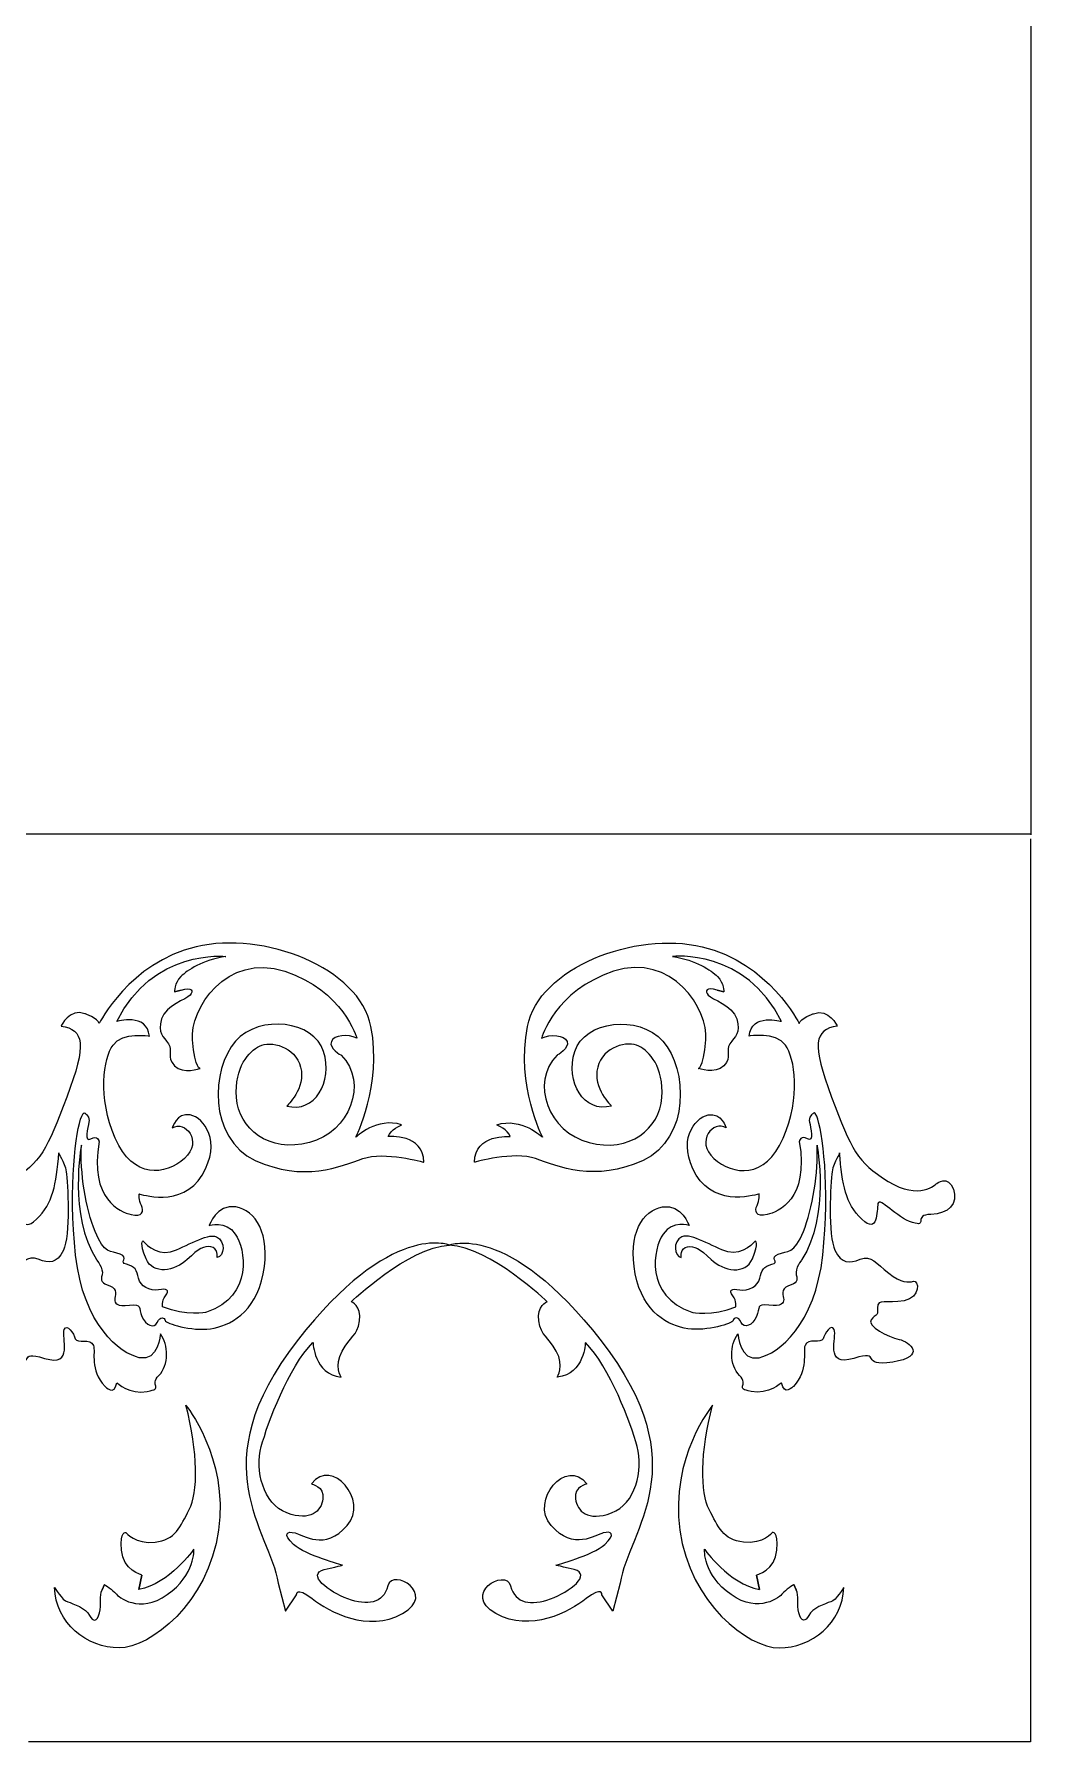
# Model space of a CAD drawing. Header units: millimetres. Extents: x -361 to 361, y -251 to 251.
# Drawn here: x 231 to 361, y -222.8 to 0 of the extents above; entities that cross this region are included whole.
import ezdxf

# ---------------------------------------------------------------- set-up
doc = ezdxf.new("R2010")
doc.units = ezdxf.units.MM
doc.header["$MEASUREMENT"] = 0
doc.layers.add('layer 1', color=7, linetype='Continuous')

msp = doc.modelspace()

# ---------------------------------------------------------------- linework, layer by layer
at = {"layer": 'layer 1', "lineweight": 9}
for points, knots in [([(361.0407, 132.8463), (361.0407, 132.8463), (361.0407, 15.05), (361.0407, 15.05), (361.0407, 15.05), (361.0407, 15.05), (361.0487, 13.3537), (361.0487, 13.3537), (361.0487, 13.3537), (361.0487, 13.3537), (361.0487, -104.4463), (361.0487, -104.4463)], [0, 0, 0, 0, 0.25, 0.25, 0.25, 0.25, 0.5, 0.5, 0.5, 0.5, 1, 1, 1, 1]), ([(249.3611, -124.9494), (249.3611, -124.9494), (250.2214, -124.7368), (250.2214, -124.7368), (250.2214, -124.7368), (250.2214, -124.7368), (249.3611, -124.9494), (249.3611, -124.9494)], [0, 0, 0, 0, 0.33333333, 0.33333333, 0.33333333, 0.33333333, 1, 1, 1, 1]), ([(320.9978, -124.9494), (320.9978, -124.9494), (320.1375, -124.7368), (320.1375, -124.7368), (320.1375, -124.7368), (320.1375, -124.7368), (320.9978, -124.9494), (320.9978, -124.9494)], [0, 0, 0, 0, 0.33333333, 0.33333333, 0.33333333, 0.33333333, 1, 1, 1, 1]), ([(237.2426, -141.1412), (237.2426, -141.1412), (237.2426, -141.1412), (237.2426, -141.1412), (237.2426, -141.1412), (237.2426, -141.1412), (237.2426, -141.1412), (237.2426, -141.1412)], [0, 0, 0, 0, 0.33333333, 0.33333333, 0.33333333, 0.33333333, 1, 1, 1, 1]), ([(333.1163, -141.1412), (333.1163, -141.1412), (333.1163, -141.1412), (333.1163, -141.1412), (333.1163, -141.1412), (333.1163, -141.1412), (333.1163, -141.1412), (333.1163, -141.1412)], [0, 0, 0, 0, 0.33333333, 0.33333333, 0.33333333, 0.33333333, 1, 1, 1, 1]), ([(237.2003, -144.9515), (237.2003, -144.9515), (237.2003, -144.9515), (237.2003, -144.9515), (237.2003, -144.9515), (237.2003, -144.9515), (237.2003, -144.9515), (237.2003, -144.9515)], [0, 0, 0, 0, 0.33333333, 0.33333333, 0.33333333, 0.33333333, 1, 1, 1, 1]), ([(333.1587, -144.9515), (333.1587, -144.9515), (333.1587, -144.9515), (333.1587, -144.9515), (333.1587, -144.9515), (333.1587, -144.9515), (333.1587, -144.9515), (333.1587, -144.9515)], [0, 0, 0, 0, 0.33333333, 0.33333333, 0.33333333, 0.33333333, 1, 1, 1, 1]), ([(245.2259, -157.4398), (245.2259, -157.4398), (245.2259, -157.4398), (245.2259, -157.4398), (245.2259, -157.4398), (245.2259, -157.4398), (245.2259, -157.4398), (245.2259, -157.4398)], [0, 0, 0, 0, 0.33333333, 0.33333333, 0.33333333, 0.33333333, 1, 1, 1, 1]), ([(285.1795, -157.9798), (285.1795, -157.9798), (285.1795, -157.9798), (285.1795, -157.9798), (285.1795, -157.9798), (285.1795, -157.9798), (285.1795, -157.9798), (285.1795, -157.9798)], [0, 0, 0, 0, 0.33333333, 0.33333333, 0.33333333, 0.33333333, 1, 1, 1, 1]), ([(285.1795, -157.9798), (285.1795, -157.9798), (285.1795, -157.9798), (285.1795, -157.9798), (285.1795, -157.9798), (285.1795, -157.9798), (285.1795, -157.9798), (285.1795, -157.9798)], [0, 0, 0, 0, 0.33333333, 0.33333333, 0.33333333, 0.33333333, 1, 1, 1, 1]), ([(325.133, -157.4398), (325.133, -157.4398), (325.133, -157.4398), (325.133, -157.4398), (325.133, -157.4398), (325.133, -157.4398), (325.133, -157.4398), (325.133, -157.4398)], [0, 0, 0, 0, 0.33333333, 0.33333333, 0.33333333, 0.33333333, 1, 1, 1, 1]), ([(250.8217, -178.865), (250.8217, -178.865), (250.8217, -178.865), (250.8217, -178.865), (250.8217, -178.865), (250.8217, -178.865), (250.8217, -178.865), (250.8217, -178.865)], [0, 0, 0, 0, 0.33333333, 0.33333333, 0.33333333, 0.33333333, 1, 1, 1, 1]), ([(319.5372, -178.865), (319.5372, -178.865), (319.5372, -178.865), (319.5372, -178.865), (319.5372, -178.865), (319.5372, -178.865), (319.5372, -178.865), (319.5372, -178.865)], [0, 0, 0, 0, 0.33333333, 0.33333333, 0.33333333, 0.33333333, 1, 1, 1, 1]), ([(239.9316, -202.9733), (239.9316, -202.9733), (240.2288, -202.2775), (240.2288, -202.2775), (240.2288, -202.2775), (240.2288, -202.2775), (239.9316, -202.9733), (239.9316, -202.9733)], [0, 0, 0, 0, 0.33333333, 0.33333333, 0.33333333, 0.33333333, 1, 1, 1, 1]), ([(244.7076, -202.9232), (244.7076, -202.9232), (245.1028, -201.0352), (245.1028, -201.0352), (245.1028, -201.0352), (245.1028, -201.0352), (244.7076, -202.9232), (244.7076, -202.9232)], [0, 0, 0, 0, 0.33333333, 0.33333333, 0.33333333, 0.33333333, 1, 1, 1, 1]), ([(325.6513, -202.9232), (325.6513, -202.9232), (325.2562, -201.0352), (325.2562, -201.0352), (325.2562, -201.0352), (325.2562, -201.0352), (325.6513, -202.9232), (325.6513, -202.9232)], [0, 0, 0, 0, 0.33333333, 0.33333333, 0.33333333, 0.33333333, 1, 1, 1, 1]), ([(330.4274, -202.9733), (330.4274, -202.9733), (330.1302, -202.2775), (330.1302, -202.2775), (330.1302, -202.2775), (330.1302, -202.2775), (330.4274, -202.9733), (330.4274, -202.9733)], [0, 0, 0, 0, 0.33333333, 0.33333333, 0.33333333, 0.33333333, 1, 1, 1, 1])]:
    msp.add_open_spline(points, degree=3, knots=knots, dxfattribs=at)
for points in [[(360.9879, -104.3857), (360.9879, -104.3857), (14.6846, -104.3857), (14.6846, -104.3857)], [(360.9946, -104.9888), (360.9946, -104.9888), (360.9946, -222.7888), (360.9946, -222.7888)], [(274.9775, -129.4851), (273.4978, -121.7782), (260.9403, -116.9733), (252.1851, -119.0582)], [(295.3814, -129.4851), (296.8611, -121.7782), (309.4186, -116.9733), (318.1739, -119.0582)], [(252.1851, -119.0582), (243.4298, -121.1432), (239.5333, -129.0706), (239.5333, -129.0706)], [(241.8223, -128.7998), (246.4721, -119.3013), (256.057, -120.3193), (256.057, -120.3193)], [(251.6958, -131.2233), (251.3219, -127.2461), (256.0928, -119.774), (263.733, -122.2643)], [(318.6632, -131.2233), (319.037, -127.2461), (314.2661, -119.774), (306.626, -122.2643)], [(328.5366, -128.7998), (323.8868, -119.3013), (314.3019, -120.3193), (314.3019, -120.3193)], [(318.1739, -119.0582), (326.9291, -121.1432), (330.8256, -129.0706), (330.8256, -129.0706)], [(256.057, -120.3193), (252.9342, -120.8118), (251.0373, -122.1033), (250.1732, -122.9521)], [(263.733, -122.2643), (271.3726, -124.7544), (273.1361, -130.9866), (273.1361, -130.9866)], [(306.626, -122.2643), (298.9863, -124.7544), (297.2228, -130.9866), (297.2228, -130.9866)], [(314.3019, -120.3193), (317.4247, -120.8118), (319.3216, -122.1033), (320.1857, -122.9521)], [(250.1732, -122.9521), (249.3092, -123.8004), (249.3611, -124.9494), (249.3611, -124.9494)], [(250.2214, -124.7368), (251.6832, -124.2423), (251.8548, -124.8422), (251.3786, -125.3792)], [(320.1375, -124.7368), (318.6758, -124.2423), (318.5042, -124.8422), (318.9804, -125.3792)], [(320.1857, -122.9521), (321.0497, -123.8004), (320.9978, -124.9494), (320.9978, -124.9494)], [(251.3786, -125.3792), (250.9024, -125.9162), (248.2686, -126.6506), (247.6674, -128.4829)], [(318.9804, -125.3792), (319.4566, -125.9162), (322.0903, -126.6506), (322.6916, -128.4829)], [(237.66, -127.7938), (235.6485, -127.0327), (234.5709, -129.4025), (234.5709, -129.4025)], [(239.5333, -129.0706), (239.3894, -128.3674), (237.66, -127.7938), (237.66, -127.7938)], [(246.0726, -130.7141), (245.7868, -127.6466), (241.8223, -128.7998), (241.8223, -128.7998)], [(247.6674, -128.4829), (247.0656, -130.3155), (247.9405, -130.771), (248.5733, -131.7164)], [(268.7983, -132.7043), (267.5417, -128.7127), (260.4722, -127.8153), (257.2977, -131.3946)], [(301.5606, -132.7043), (302.8172, -128.7127), (309.8867, -127.8153), (313.0612, -131.3946)], [(322.6916, -128.4829), (323.2934, -130.3155), (322.4185, -130.771), (321.7856, -131.7164)], [(324.2863, -130.7141), (324.5722, -127.6466), (328.5366, -128.7998), (328.5366, -128.7998)], [(330.8256, -129.0706), (330.9695, -128.3674), (332.6989, -127.7938), (332.6989, -127.7938)], [(332.6989, -127.7938), (334.7105, -127.0327), (335.788, -129.4025), (335.788, -129.4025)], [(234.5709, -129.4025), (237.5477, -129.8683), (237.9311, -131.7429), (235.2969, -138.6798)], [(241.3298, -131.8802), (242.5794, -130.1104), (246.0726, -130.7141), (246.0726, -130.7141)], [(252.6976, -134.9257), (252.6976, -134.9257), (252.0701, -135.2006), (251.6958, -131.2233)], [(257.2977, -131.3946), (254.1234, -134.9749), (253.6849, -144.051), (259.8906, -146.9318)], [(260.454, -132.0193), (261.8678, -131.2904), (265.0988, -132.0458), (265.8051, -134.7824)], [(269.8071, -131.4238), (269.4545, -132.3263), (271.1002, -133.2104), (271.1002, -133.2104)], [(273.1361, -130.9866), (271.9513, -130.4476), (270.1592, -130.5212), (269.8071, -131.4238)], [(272.996, -143.9078), (272.996, -143.9078), (276.457, -137.1924), (274.9775, -129.4851)], [(297.3629, -143.9078), (297.3629, -143.9078), (293.9019, -137.1924), (295.3814, -129.4851)], [(297.2228, -130.9866), (298.4076, -130.4476), (300.1997, -130.5212), (300.5518, -131.4238)], [(300.5518, -131.4238), (300.9044, -132.3263), (299.2587, -133.2104), (299.2587, -133.2104)], [(309.9049, -132.0193), (308.4912, -131.2904), (305.2602, -132.0458), (304.5539, -134.7824)], [(313.0612, -131.3946), (316.2355, -134.9749), (316.674, -144.051), (310.4683, -146.9318)], [(317.6613, -134.9257), (317.6613, -134.9257), (318.2889, -135.2006), (318.6632, -131.2233)], [(329.0292, -131.8802), (327.7796, -130.1104), (324.2863, -130.7141), (324.2863, -130.7141)], [(335.788, -129.4025), (332.8112, -129.8683), (332.4278, -131.7429), (335.062, -138.6798)], [(241.6182, -144.0306), (239.2954, -138.6455), (240.0801, -133.65), (241.3298, -131.8802)], [(248.5733, -131.7164), (249.2064, -132.661), (248.2337, -133.3973), (249.3557, -134.5841)], [(257.4346, -138.7422), (257.1913, -134.6892), (259.0408, -132.7478), (260.454, -132.0193)], [(264.0073, -139.8382), (267.6241, -140.8073), (270.055, -136.696), (268.7983, -132.7043)], [(271.1002, -133.2104), (274.6732, -136.8257), (272.1773, -143.2464), (266.9377, -144.6112)], [(299.2587, -133.2104), (295.6858, -136.8257), (298.1816, -143.2464), (303.4213, -144.6112)], [(306.3517, -139.8382), (302.7348, -140.8073), (300.304, -136.696), (301.5606, -132.7043)], [(312.9243, -138.7422), (313.1676, -134.6892), (311.3181, -132.7478), (309.9049, -132.0193)], [(321.7856, -131.7164), (321.1526, -132.661), (322.1252, -133.3973), (321.0032, -134.5841)], [(328.7407, -144.0306), (331.0635, -138.6455), (330.2788, -133.65), (329.0292, -131.8802)], [(249.3557, -134.5841), (250.4773, -135.7708), (252.6976, -134.9257), (252.6976, -134.9257)], [(265.8051, -134.7824), (266.5117, -137.5194), (264.0073, -139.8382), (264.0073, -139.8382)], [(304.5539, -134.7824), (303.8472, -137.5194), (306.3517, -139.8382), (306.3517, -139.8382)], [(321.0032, -134.5841), (319.8817, -135.7708), (317.6613, -134.9257), (317.6613, -134.9257)], [(235.2969, -138.6798), (232.6628, -145.6168), (232.0407, -147.1117), (227.9235, -149.6634)], [(266.9377, -144.6112), (261.6984, -145.9766), (257.6775, -142.7946), (257.4346, -138.7422)], [(303.4213, -144.6112), (308.6606, -145.9766), (312.6814, -142.7946), (312.9243, -138.7422)], [(335.062, -138.6798), (337.6961, -145.6168), (338.3182, -147.1117), (342.4354, -149.6634)], [(236.4551, -159.2965), (235.4843, -150.2518), (236.4783, -143.0965), (237.2426, -141.1412)], [(237.2426, -141.1412), (237.4959, -140.4936), (237.715, -140.8252), (237.715, -140.8252)], [(238.1892, -141.9492), (238.0093, -142.6205), (237.5727, -144.6636), (238.4382, -144.1206)], [(237.715, -140.8252), (237.715, -140.8252), (238.3692, -141.2774), (238.1892, -141.9492)], [(251.4019, -141.0033), (249.6173, -140.6359), (249.0634, -142.7029), (249.0634, -142.7029)], [(249.0634, -142.7029), (250.6913, -141.5883), (253.1347, -144.4584), (250.6572, -146.6746)], [(252.9572, -148.8412), (255.5741, -144.4474), (253.1866, -141.3707), (251.4019, -141.0033)], [(278.9662, -142.2951), (275.8177, -141.23), (272.996, -143.9078), (272.996, -143.9078)], [(277.2275, -143.8232), (277.4768, -142.893), (278.9662, -142.2951), (278.9662, -142.2951)], [(291.3927, -142.2951), (294.5412, -141.23), (297.3629, -143.9078), (297.3629, -143.9078)], [(293.1314, -143.8232), (292.8822, -142.893), (291.3927, -142.2951), (291.3927, -142.2951)], [(317.4017, -148.8412), (314.7848, -144.4474), (317.1723, -141.3707), (318.957, -141.0033)], [(321.2955, -142.7029), (319.6676, -141.5883), (317.2243, -144.4584), (319.7017, -146.6746)], [(318.957, -141.0033), (320.7417, -140.6359), (321.2955, -142.7029), (321.2955, -142.7029)], [(332.1697, -141.9492), (332.3496, -142.6205), (332.7863, -144.6636), (331.9208, -144.1206)], [(332.644, -140.8252), (332.644, -140.8252), (331.9897, -141.2774), (332.1697, -141.9492)], [(333.1163, -141.1412), (332.863, -140.4936), (332.644, -140.8252), (332.644, -140.8252)], [(333.9038, -159.2965), (334.8746, -150.2518), (333.8806, -143.0965), (333.1163, -141.1412)], [(239.5096, -144.4626), (238.2393, -152.0972), (242.2621, -153.6182), (243.7091, -154.006)], [(238.4382, -144.1206), (239.3038, -143.5771), (239.5096, -144.4626), (239.5096, -144.4626)], [(250.6572, -146.6746), (248.1803, -148.8905), (243.9413, -149.4168), (241.6182, -144.0306)], [(281.8685, -147.1714), (281.8798, -143.4086), (277.2275, -143.8232), (277.2275, -143.8232)], [(288.4905, -147.1714), (288.4792, -143.4086), (293.1314, -143.8232), (293.1314, -143.8232)], [(319.7017, -146.6746), (322.1786, -148.8905), (326.4177, -149.4168), (328.7407, -144.0306)], [(330.8493, -144.4626), (332.1196, -152.0972), (328.0968, -153.6182), (326.6499, -154.006)], [(331.9208, -144.1206), (331.0551, -143.5771), (330.8493, -144.4626), (330.8493, -144.4626)], [(231.3607, -154.6083), (233.5409, -152.5344), (233.8922, -150.1179), (234.2745, -145.9374)], [(234.2745, -145.9374), (234.1002, -146.038), (235.0178, -147.0227), (235.237, -148.4102)], [(237.2003, -144.9515), (237.2003, -144.9515), (235.4707, -154.1618), (239.181, -159.8815)], [(238.9831, -156.2091), (237.7871, -153.2312), (237.0031, -148.4428), (237.2003, -144.9515)], [(259.8906, -146.9318), (266.0967, -149.8132), (271.0891, -147.7175), (273.9088, -146.7006)], [(273.9088, -146.7006), (276.7285, -145.6838), (281.8685, -147.1714), (281.8685, -147.1714)], [(296.4502, -146.7006), (293.6305, -145.6838), (288.4905, -147.1714), (288.4905, -147.1714)], [(310.4683, -146.9318), (304.2623, -149.8132), (299.2699, -147.7175), (296.4502, -146.7006)], [(333.1587, -144.9515), (333.1587, -144.9515), (334.8882, -154.1618), (331.178, -159.8815)], [(331.3759, -156.2091), (332.5718, -153.2312), (333.3559, -148.4428), (333.1587, -144.9515)], [(336.0844, -145.9374), (336.2587, -146.038), (335.3412, -147.0227), (335.122, -148.4102)], [(338.9982, -154.6083), (336.818, -152.5344), (336.4668, -150.1179), (336.0844, -145.9374)], [(235.237, -148.4102), (235.4555, -149.798), (235.787, -156.8273), (234.8565, -158.6461)], [(244.7668, -151.2985), (244.7668, -151.2985), (250.3399, -153.2349), (252.9572, -148.8412)], [(325.5921, -151.2985), (325.5921, -151.2985), (320.019, -153.2349), (317.4017, -148.8412)], [(335.122, -148.4102), (334.9034, -149.798), (334.572, -156.8273), (335.5024, -158.6461)], [(348.7211, -149.9731), (348.7211, -149.9731), (350.2854, -148.7795), (350.9391, -150.6714)], [(245.0269, -152.8083), (244.6486, -152.153), (244.7668, -151.2985), (244.7668, -151.2985)], [(325.332, -152.8083), (325.7103, -152.153), (325.5921, -151.2985), (325.5921, -151.2985)], [(342.4354, -149.6634), (346.5532, -152.2155), (348.7211, -149.9731), (348.7211, -149.9731)], [(350.9391, -150.6714), (351.5943, -152.5629), (350.3363, -153.9341), (347.9845, -153.9733)], [(229.2499, -152.5661), (229.4418, -153.5037), (229.1798, -156.683), (231.3607, -154.6083)], [(243.7091, -154.006), (245.156, -154.3937), (245.4052, -153.4635), (245.0269, -152.8083)], [(257.3417, -153.0064), (254.7879, -152.6173), (253.8936, -155.4051), (253.8936, -155.4051)], [(260.9151, -161.7174), (261.9365, -156.5267), (259.896, -153.3951), (257.3417, -153.0064)], [(309.4439, -161.7174), (308.4224, -156.5267), (310.4629, -153.3951), (313.0173, -153.0064)], [(313.0173, -153.0064), (315.571, -152.6173), (316.4654, -155.4051), (316.4654, -155.4051)], [(326.6499, -154.006), (325.2029, -154.3937), (324.9537, -153.4635), (325.332, -152.8083)], [(341.109, -152.5661), (340.9172, -153.5037), (341.1791, -156.683), (338.9982, -154.6083)], [(345.6153, -155.0512), (343.5284, -154.429), (341.301, -151.629), (341.109, -152.5661)], [(253.8936, -155.4051), (253.8936, -155.4051), (255.998, -154.7139), (257.2824, -156.5347)], [(285.1795, -157.9798), (285.1795, -157.9798), (277.5426, -154.7892), (265.3666, -170.4671)], [(285.1795, -157.9798), (285.1795, -157.9798), (292.8164, -154.7892), (304.9923, -170.4671)], [(316.4654, -155.4051), (316.4654, -155.4051), (314.361, -154.7139), (313.0765, -156.5347)], [(347.9845, -153.9733), (345.6319, -154.0132), (347.7007, -155.6733), (345.6153, -155.0512)], [(242.256, -159.1537), (241.0527, -158.6839), (240.1788, -159.188), (238.9831, -156.2091)], [(245.6362, -159.7642), (244.7387, -157.6045), (245.2259, -157.4398), (245.2259, -157.4398)], [(245.2259, -157.4398), (245.2259, -157.4398), (246.8356, -159.4219), (248.8355, -158.8496)], [(248.8355, -158.8496), (250.8343, -158.2774), (253.5658, -156.3513), (254.8194, -156.9088)], [(254.1061, -158.1943), (253.1731, -158.0921), (252.5803, -158.3759), (250.9986, -159.8718)], [(257.2824, -156.5347), (258.5669, -158.3555), (259.7585, -164.657), (253.5121, -166.7485)], [(254.8194, -156.9088), (256.0735, -157.4663), (255.8321, -159.4687), (254.913, -159.5919)], [(272.3818, -165.3697), (272.3818, -165.3697), (279.8633, -158.2535), (285.1795, -157.9798)], [(297.9771, -165.3697), (297.9771, -165.3697), (290.4957, -158.2535), (285.1795, -157.9798)], [(313.0765, -156.5347), (311.792, -158.3555), (310.6004, -164.657), (316.8468, -166.7485)], [(315.5395, -156.9088), (314.2855, -157.4663), (314.5268, -159.4687), (315.446, -159.5919)], [(321.5235, -158.8496), (319.5246, -158.2774), (316.7931, -156.3513), (315.5395, -156.9088)], [(316.2529, -158.1943), (317.1859, -158.0921), (317.7787, -158.3759), (319.3604, -159.8718)], [(325.133, -157.4398), (325.133, -157.4398), (323.5234, -159.4219), (321.5235, -158.8496)], [(324.7228, -159.7642), (325.6202, -157.6045), (325.133, -157.4398), (325.133, -157.4398)], [(328.1029, -159.1537), (329.3063, -158.6839), (330.1802, -159.188), (331.3759, -156.2091)], [(231.5838, -159.8367), (230.1051, -159.2926), (229.5338, -160.321), (227.8505, -161.6423)], [(234.8565, -158.6461), (233.9262, -160.4644), (233.0634, -160.3811), (231.5838, -159.8367)], [(244.7593, -172.6719), (242.2421, -172.1448), (237.4272, -168.344), (236.4551, -159.2965)], [(239.181, -159.8815), (239.181, -159.8815), (240.1304, -161.0221), (239.9089, -161.8489)], [(243.0808, -160.4829), (242.0287, -160.2752), (243.4593, -159.624), (242.256, -159.1537)], [(250.9986, -159.8718), (249.4153, -161.3677), (246.5343, -161.925), (245.6362, -159.7642)], [(254.913, -159.5919), (254.913, -159.5919), (255.0385, -158.2967), (254.1061, -158.1943)], [(315.446, -159.5919), (315.446, -159.5919), (315.3205, -158.2967), (316.2529, -158.1943)], [(319.3604, -159.8718), (320.9436, -161.3677), (323.8247, -161.925), (324.7228, -159.7642)], [(325.5996, -172.6719), (328.1169, -172.1448), (332.9318, -168.344), (333.9038, -159.2965)], [(327.2782, -160.4829), (328.3302, -160.2752), (326.8996, -159.624), (328.1029, -159.1537)], [(331.178, -159.8815), (331.178, -159.8815), (330.2285, -161.0221), (330.4501, -161.8489)], [(335.5024, -158.6461), (336.4327, -160.4644), (337.2955, -160.3811), (338.7752, -159.8367)], [(338.7752, -159.8367), (340.2539, -159.2926), (340.8252, -160.321), (342.5085, -161.6423)], [(239.9089, -161.8489), (239.6873, -162.6757), (239.8397, -162.9376), (240.9231, -163.3016)], [(244.6592, -162.3083), (244.4858, -161.302), (244.1327, -160.6911), (243.0808, -160.4829)], [(247.2806, -163.8237), (246.1866, -164.0473), (244.8321, -163.315), (244.6592, -162.3083)], [(254.0472, -168.8857), (256.5101, -168.5121), (259.8933, -166.9075), (260.9151, -161.7174)], [(316.3118, -168.8857), (313.8489, -168.5121), (310.4657, -166.9075), (309.4439, -161.7174)], [(323.0783, -163.8237), (324.1723, -164.0473), (325.5269, -163.315), (325.6997, -162.3083)], [(325.6997, -162.3083), (325.8731, -161.302), (326.2262, -160.6911), (327.2782, -160.4829)], [(330.4501, -161.8489), (330.6716, -162.6757), (330.5192, -162.9376), (329.4359, -163.3016)], [(342.5085, -161.6423), (344.1916, -162.9631), (345.0545, -162.8798), (345.7438, -162.6951)], [(345.7438, -162.6951), (346.4326, -162.5105), (346.7478, -164.7883), (344.5059, -165.2417)], [(240.9231, -163.3016), (242.0063, -163.666), (241.5924, -164.6628), (241.5505, -165.0942)], [(248.1849, -164.5828), (248.7511, -163.8483), (248.3741, -163.5999), (247.2806, -163.8237)], [(247.7972, -166.0297), (247.7972, -166.0297), (247.6183, -165.3171), (248.1849, -164.5828)], [(322.174, -164.5828), (321.6078, -163.8483), (321.9848, -163.5999), (323.0783, -163.8237)], [(322.5617, -166.0297), (322.5617, -166.0297), (322.7407, -165.3171), (322.174, -164.5828)], [(329.4359, -163.3016), (328.3526, -163.666), (328.7666, -164.6628), (328.8085, -165.0942)], [(344.5059, -165.2417), (342.2651, -165.6948), (341.0043, -164.8507), (341.0617, -166.1646)], [(241.5505, -165.0942), (241.5085, -165.526), (241.8111, -166.0502), (243.4923, -165.8365)], [(243.4923, -165.8365), (245.1746, -165.6227), (244.595, -166.132), (245.0938, -167.2992)], [(253.5121, -166.7485), (253.5121, -166.7485), (250.924, -167.3106), (247.7972, -166.0297)], [(273.4816, -167.8798), (273.8012, -165.8603), (272.3818, -165.3697), (272.3818, -165.3697)], [(296.8774, -167.8798), (296.5578, -165.8603), (297.9771, -165.3697), (297.9771, -165.3697)], [(316.8468, -166.7485), (316.8468, -166.7485), (319.4349, -167.3106), (322.5617, -166.0297)], [(326.8666, -165.8365), (325.1843, -165.6227), (325.7639, -166.132), (325.2652, -167.2992)], [(328.8085, -165.0942), (328.8505, -165.526), (328.5479, -166.0502), (326.8666, -165.8365)], [(341.0617, -166.1646), (341.1176, -167.4789), (340.8135, -166.8957), (340.2225, -167.7187)], [(232.4048, -172.7569), (236.2952, -173.9472), (234.5629, -169.9388), (234.9593, -169.011)], [(234.9593, -169.011), (235.3552, -168.0835), (236.2128, -169.5689), (236.4098, -170.2121)], [(245.0938, -167.2992), (245.5933, -168.4671), (246.728, -168.9185), (247.1054, -168.0597)], [(247.1054, -168.0597), (247.4838, -167.2013), (248.0849, -167.4365), (248.1311, -167.8178)], [(248.1311, -167.8178), (248.1758, -168.1992), (251.584, -169.2603), (254.0472, -168.8857)], [(271.2094, -171.8121), (272.2799, -169.884), (273.1621, -169.8989), (273.4816, -167.8798)], [(299.1495, -171.8121), (298.079, -169.884), (297.1968, -169.8989), (296.8774, -167.8798)], [(322.2278, -167.8178), (322.1832, -168.1992), (318.7749, -169.2603), (316.3118, -168.8857)], [(323.2535, -168.0597), (322.8751, -167.2013), (322.274, -167.4365), (322.2278, -167.8178)], [(325.2652, -167.2992), (324.7656, -168.4671), (323.631, -168.9185), (323.2535, -168.0597)], [(335.3996, -169.011), (335.0037, -168.0835), (334.1462, -169.5689), (333.9491, -170.2121)], [(337.9541, -172.7569), (334.0637, -173.9472), (335.7961, -169.9388), (335.3996, -169.011)], [(340.2225, -167.7187), (339.6306, -168.5419), (342.4581, -169.9992), (343.8646, -170.2875)], [(236.4098, -170.2121), (236.6064, -170.8553), (238.4363, -170.0905), (238.7651, -171.0653)], [(238.7651, -171.0653), (239.095, -172.0394), (238.2292, -174.1707), (240.2848, -176.4191)], [(247.511, -169.5688), (247.511, -169.5688), (247.2767, -173.1986), (244.7593, -172.6719)], [(247.3164, -174.9811), (248.6365, -173.6366), (248.6113, -170.9714), (247.511, -169.5688)], [(265.3666, -170.4671), (252.6592, -186.8293), (261.7854, -195.1309), (262.8798, -202.0699)], [(260.6707, -184.2738), (261.5013, -181.1737), (264.2186, -173.9267), (267.4136, -170.6843)], [(267.4136, -170.6843), (267.4136, -170.6843), (267.5259, -174.8124), (271.0744, -175.2099)], [(302.9454, -170.6843), (302.9454, -170.6843), (302.833, -174.8124), (299.2845, -175.2099)], [(309.6883, -184.2738), (308.8576, -181.1737), (306.1404, -173.9267), (302.9454, -170.6843)], [(304.9923, -170.4671), (317.6997, -186.8293), (308.5736, -195.1309), (307.4791, -202.0699)], [(323.0425, -174.9811), (321.7224, -173.6366), (321.7476, -170.9714), (322.8479, -169.5688)], [(322.8479, -169.5688), (322.8479, -169.5688), (323.0822, -173.1986), (325.5996, -172.6719)], [(331.5939, -171.0653), (331.2639, -172.0394), (332.1297, -174.1707), (330.0742, -176.4191)], [(333.9491, -170.2121), (333.7525, -170.8553), (331.9226, -170.0905), (331.5939, -171.0653)], [(343.8646, -170.2875), (345.271, -170.5753), (347.5019, -172.5618), (343.0324, -173.2427)], [(227.3265, -173.2427), (231.7966, -173.9232), (228.5148, -171.5672), (232.4048, -172.7569)], [(271.0744, -175.2099), (271.0744, -175.2099), (270.1387, -173.7412), (271.2094, -171.8121)], [(299.2845, -175.2099), (299.2845, -175.2099), (300.2203, -173.7412), (299.1495, -171.8121)], [(343.0324, -173.2427), (338.5624, -173.9232), (341.8442, -171.5672), (337.9541, -172.7569)], [(240.2848, -176.4191), (240.2848, -176.4191), (241.5414, -177.7899), (241.8152, -175.9435)], [(241.8152, -175.9435), (241.8152, -175.9435), (243.5365, -177.5125), (245.7922, -177.0833)], [(245.7922, -177.0833), (248.0489, -176.6545), (245.9963, -176.3255), (247.3164, -174.9811)], [(324.5667, -177.0833), (322.31, -176.6545), (324.3626, -176.3255), (323.0425, -174.9811)], [(328.5438, -175.9435), (328.5438, -175.9435), (326.8224, -177.5125), (324.5667, -177.0833)], [(330.0742, -176.4191), (330.0742, -176.4191), (328.8175, -177.7899), (328.5438, -175.9435)], [(250.8217, -178.865), (250.8217, -178.865), (256.4162, -185.6806), (255.0886, -195.1825)], [(251.2668, -192.4964), (252.4204, -190.2577), (252.4819, -185.0694), (250.8217, -178.865)], [(319.5372, -178.865), (319.5372, -178.865), (313.9427, -185.6806), (315.2703, -195.1825)], [(319.0922, -192.4964), (317.9385, -190.2577), (317.877, -185.0694), (319.5372, -178.865)], [(264.0027, -192.9201), (260.8818, -191.7521), (259.8399, -187.3743), (260.6707, -184.2738)], [(306.3562, -192.9201), (309.4771, -191.7521), (310.5191, -187.3743), (309.6883, -184.2738)], [(271.8639, -194.5835), (274.7488, -191.2584), (269.8349, -185.6216), (267.2324, -189.1331)], [(298.495, -194.5835), (295.6102, -191.2584), (300.5241, -185.6216), (303.1265, -189.1331)], [(267.2324, -189.1331), (267.2324, -189.1331), (268.9137, -189.4728), (268.705, -191.0785)], [(303.1265, -189.1331), (303.1265, -189.1331), (301.4452, -189.4728), (301.6539, -191.0785)], [(268.705, -191.0785), (268.4962, -192.6846), (267.1231, -194.0886), (264.0027, -192.9201)], [(301.6539, -191.0785), (301.8627, -192.6846), (303.2359, -194.0886), (306.3562, -192.9201)], [(246.8097, -196.7299), (249.4356, -196.4366), (250.1131, -194.735), (251.2668, -192.4964)], [(323.5492, -196.7299), (320.9234, -196.4366), (320.2459, -194.735), (319.0922, -192.4964)], [(255.0886, -195.1825), (253.761, -204.685), (246.2144, -210.5271), (242.1139, -210.5361)], [(242.4325, -197.772), (242.2426, -195.1733), (243.0417, -195.4982), (243.0417, -195.4982)], [(243.0417, -195.4982), (243.0417, -195.4982), (244.184, -197.0228), (246.8097, -196.7299)], [(264.8935, -197.0353), (263.3857, -195.6344), (264.0409, -195.2561), (265.0745, -195.533)], [(265.0745, -195.533), (266.108, -195.8099), (268.9791, -197.9085), (271.8639, -194.5835)], [(305.2845, -195.533), (304.251, -195.8099), (301.3798, -197.9085), (298.495, -194.5835)], [(305.4655, -197.0353), (306.9732, -195.6344), (306.318, -195.2561), (305.2845, -195.533)], [(315.2703, -195.1825), (316.598, -204.685), (324.1446, -210.5271), (328.245, -210.5361)], [(327.3172, -195.4982), (327.3172, -195.4982), (326.1749, -197.0228), (323.5492, -196.7299)], [(327.9265, -197.772), (328.1164, -195.1733), (327.3172, -195.4982), (327.3172, -195.4982)], [(245.1028, -201.0352), (245.1028, -201.0352), (242.6228, -200.3707), (242.4325, -197.772)], [(251.8809, -197.6456), (251.8809, -197.6456), (248.6641, -202.2115), (244.7076, -202.9232)], [(248.4071, -203.5822), (252.0838, -201.0226), (251.8809, -197.6456), (251.8809, -197.6456)], [(271.2583, -199.7377), (271.2583, -199.7377), (266.4012, -198.4363), (264.8935, -197.0353)], [(299.1007, -199.7377), (299.1007, -199.7377), (303.9577, -198.4363), (305.4655, -197.0353)], [(321.9518, -203.5822), (318.2752, -201.0226), (318.478, -197.6456), (318.478, -197.6456)], [(318.478, -197.6456), (318.478, -197.6456), (321.6948, -202.2115), (325.6513, -202.9232)], [(325.2562, -201.0352), (325.2562, -201.0352), (327.7361, -200.3707), (327.9265, -197.772)], [(271.963, -204.1354), (269.4346, -203.2363), (266.5154, -200.9038), (268.8872, -200.3204)], [(268.8872, -200.3204), (271.2583, -199.7377), (271.2583, -199.7377), (271.2583, -199.7377)], [(279.0933, -206.0459), (283.6521, -203.5017), (277.8189, -200.0556), (277.1821, -202.4322)], [(291.2656, -206.0459), (286.7069, -203.5017), (292.5401, -200.0556), (293.1769, -202.4322)], [(298.3959, -204.1354), (300.9243, -203.2363), (303.8435, -200.9038), (301.4717, -200.3204)], [(301.4717, -200.3204), (299.1007, -199.7377), (299.1007, -199.7377), (299.1007, -199.7377)], [(242.1139, -210.5361), (238.0135, -210.5452), (233.7854, -207.3076), (233.7082, -202.635)], [(233.7082, -202.635), (233.7082, -202.635), (234.6918, -204.3386), (235.4152, -204.5324)], [(240.2288, -202.2775), (240.2288, -202.2775), (241.3582, -203.0232), (241.6881, -203.4439)], [(262.8798, -202.0699), (262.8798, -202.0699), (263.8222, -205.7193), (263.8222, -205.7193)], [(265.2765, -203.5988), (265.2765, -203.5988), (265.1147, -202.4106), (267.3176, -204.1091)], [(277.1821, -202.4322), (276.5453, -204.8088), (274.491, -205.0343), (271.963, -204.1354)], [(293.1769, -202.4322), (293.8137, -204.8088), (295.868, -205.0343), (298.3959, -204.1354)], [(305.0824, -203.5988), (305.0824, -203.5988), (305.2442, -202.4106), (303.0413, -204.1091)], [(307.4791, -202.0699), (307.4791, -202.0699), (306.5367, -205.7193), (306.5367, -205.7193)], [(328.245, -210.5361), (332.3455, -210.5452), (336.5735, -207.3076), (336.6507, -202.635)], [(330.1302, -202.2775), (330.1302, -202.2775), (329.0007, -203.0232), (328.6709, -203.4439)], [(336.6507, -202.635), (336.6507, -202.635), (335.6672, -204.3386), (334.9437, -204.5324)], [(235.4152, -204.5324), (236.1387, -204.7263), (237.8398, -205.4036), (238.2665, -206.2934)], [(239.5696, -205.9779), (239.8742, -204.841), (239.5033, -203.7447), (239.9316, -202.9733)], [(241.6881, -203.4439), (242.0185, -203.8643), (244.7314, -206.142), (248.4071, -203.5822)], [(263.8222, -205.7193), (263.8222, -205.7193), (265.2765, -203.5988), (265.2765, -203.5988)], [(267.3176, -204.1091), (269.5211, -205.8073), (274.5351, -208.5903), (279.0933, -206.0459)], [(303.0413, -204.1091), (300.8378, -205.8073), (295.8239, -208.5903), (291.2656, -206.0459)], [(306.5367, -205.7193), (306.5367, -205.7193), (305.0824, -203.5988), (305.0824, -203.5988)], [(328.6709, -203.4439), (328.3404, -203.8643), (325.6276, -206.142), (321.9518, -203.5822)], [(330.7894, -205.9779), (330.4847, -204.841), (330.8556, -203.7447), (330.4274, -202.9733)], [(334.9437, -204.5324), (334.2202, -204.7263), (332.5191, -205.4036), (332.0924, -206.2934)], [(238.2665, -206.2934), (238.6929, -207.1825), (239.2649, -207.1148), (239.5696, -205.9779)], [(332.0924, -206.2934), (331.666, -207.1825), (331.094, -207.1148), (330.7894, -205.9779)], [(360.9946, -222.7888), (360.9946, -222.7888), (230.3196, -222.7888), (230.3196, -222.7888)]]:
    msp.add_open_spline(points, degree=3, dxfattribs=at)

doc.saveas('drawing.dxf')
